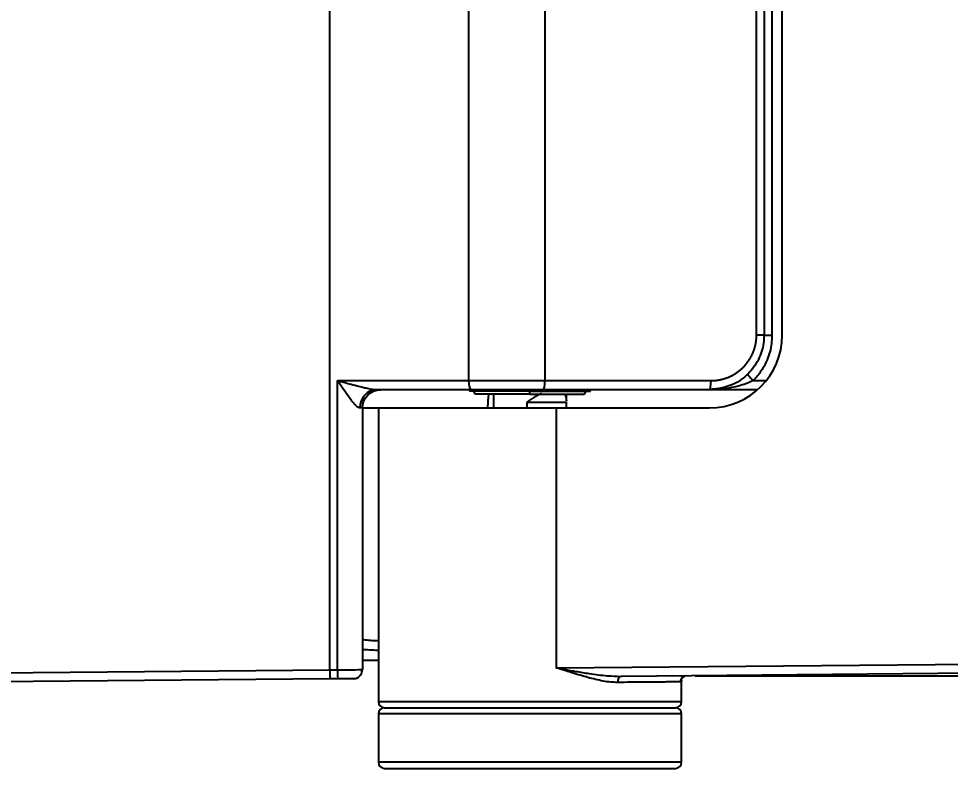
# Model space of a CAD drawing. Extents: x 612 to 6849, y -547 to 2005.
# Drawn here: x 4382.7 to 4536.4, y 1008.5 to 1132.2 of the extents above; entities that cross this region are included whole.
import ezdxf

# ---------------------------------------------------------------- set-up
doc = ezdxf.new("R2010")
doc.units = 0
doc.header["$LTSCALE"] = 20
doc.header["$MEASUREMENT"] = 0
doc.layers.get('0').update_dxf_attribs({"linetype": 'CONTINUOUS'})
doc.layers.get('DEFPOINTS').update_dxf_attribs({"linetype": 'CONTINUOUS'})
doc.layers.add('1', color=7, linetype='CONTINUOUS')
doc.styles.get("Standard").update_dxf_attribs({"font": 'NanumGothic.ttf'})
doc.dimstyles.get("Standard").update_dxf_attribs({"dimtxt": 2.7, "dimasz": 2.5, "dimexe": 1.5, "dimexo": 1.5, "dimgap": 1.5, "dimtad": 1, "dimdec": 0, "dimlfac": 10, "dimzin": 0, "dimdsep": 46, "dimtxsty": 'Standard', "dimcen": 0, "dimclrt": 2, "dimadec": 0, "dimazin": 0, "dimtfac": 1, "dimtdec": 0, "dimtmove": 0, "dimatfit": 3, "dimfxl": 0, "dimtolj": 1, "dimtzin": 0, "dimarcsym": 0})

# ---------------------------------------------------------------- blocks, each defined once
blk = doc.blocks.new('*D28')
at = {"color": 3, "lineweight": -2}
for p, q in [((4494.33, 1425.2), (5062.7, 1425.2)), ((5057.7, 1405.2), (5057.7, 1250.69)), ((5057.7, 1043.74), (5057.7, 1198.25)), ((4494.33, 1023.74), (5062.7, 1023.74))]:
    blk.add_line(p, q, dxfattribs=at)
at = {"color": 3}
for points in [[(5054.37, 1405.2), (5061.03, 1405.2), (5057.7, 1425.2)], [(5054.37, 1043.74), (5061.03, 1043.74), (5057.7, 1023.74)]]:
    blk.add_solid(points, dxfattribs=at)
at = {"layer": 'DEFPOINTS', "color": 0}
for p in [(4492.83, 1425.2), (4492.83, 1023.74), (5057.7, 1023.74)]:
    blk.add_point(p, dxfattribs=at)
at = {"color": 2, "insert": (5057.7, 1224.47), "char_height": 30, "attachment_point": 5}
blk.add_mtext('\\A1;400', dxfattribs=at)

msp = doc.modelspace()

# ---------------------------------------------------------------- linework, layer by layer
at = {"layer": '1', "color": 7, "linetype": 'Continuous'}
for p, q in [((4434.07, 1024.73), (4434.07, 1424.21)), ((4456.92, 1376.5), (4456.92, 1072.44)), ((4469.53, 1376.5), (4469.53, 1072.44)), ((4504.43, 1079.94), (4504.43, 1369)), ((4505.67, 1369), (4505.67, 1079.94)), ((4506.98, 1369), (4506.98, 1079.94)), ((4508.67, 1079.94), (4508.67, 1369)), ((4505.67, 1079.94), (4504.43, 1079.94)), ((4505.67, 1079.94), (4506.98, 1079.94)), ((4435.33, 1024.74), (4435.33, 1072.44)), ((4435.33, 1072.44), (4456.92, 1072.44)), ((4457.6, 1070.94), (4441.73, 1070.94)), ((4456.92, 1072.44), (4469.53, 1072.44)), ((4457.07, 1070.94), (4457.07, 1070.71)), ((4469.27, 1070.94), (4457.6, 1070.94)), ((4467.07, 1070.71), (4467.07, 1070.94)), ((4496.67, 1070.94), (4469.27, 1070.94)), ((4469.53, 1072.44), (4496.93, 1072.44)), ((4477.07, 1070.71), (4477.07, 1070.94)), ((4504.61, 1070.94), (4496.67, 1070.94)), ((4503.89, 1072.44), (4506.04, 1072.44)), ((4467.07, 1070.71), (4457.07, 1070.71)), ((4457.78, 1070.71), (4458.07, 1070.21)), ((4467.07, 1070.21), (4458.07, 1070.21)), ((4461.07, 1070.21), (4461.07, 1069.05)), ((4467.07, 1070.21), (4467.07, 1070.71)), ((4467.07, 1070.71), (4477.07, 1070.71)), ((4467.07, 1070.21), (4476.07, 1070.21)), ((4472.87, 1070.21), (4472.87, 1070.02)), ((4473.07, 1069.05), (4473.07, 1070.21)), ((4476.07, 1070.21), (4476.36, 1070.71)), ((4439.43, 1067.94), (4439.03, 1067.94)), ((4439.43, 1067.94), (4442.07, 1067.94)), ((4439.43, 1067.94), (4439.43, 1024.76)), ((4442.07, 1067.94), (4442.07, 1019.47)), ((4442.07, 1067.94), (4471.41, 1067.94)), ((4461.07, 1068.91), (4461.07, 1067.94)), ((4466.6, 1067.94), (4466.6, 1068.91)), ((4466.6, 1068.91), (4473.06, 1068.91)), ((4471.41, 1067.94), (4496.67, 1067.94)), ((4471.41, 1067.94), (4471.41, 1025.05)), ((4473.06, 1068.91), (4473.06, 1067.94)), ((4439.43, 1026.3), (4442.06, 1026.33)), ((4471.41, 1025.05), (4620.09, 1026.35)), ((4619.85, 1024.85), (4482.09, 1023.65)), ((4300.21, 1023.56), (4434.07, 1024.73)), ((4434.07, 1024.73), (4435.33, 1024.74)), ((4434.07, 1024.73), (4434.08, 1023.23)), ((4434.08, 1023.23), (4300.22, 1022.06)), ((4435.38, 1023.24), (4434.08, 1023.23)), ((4437.9, 1023.26), (4435.38, 1023.24)), ((4492.07, 1019.47), (4492.07, 1023.11)), ((4492.07, 1019.47), (4442.07, 1019.47)), ((4442.07, 1017.47), (4442.07, 1009.47)), ((4467.07, 1017.47), (4442.07, 1017.47)), ((4443.07, 1018.47), (4467.07, 1018.47)), ((4443.07, 1018.47), (4491.07, 1018.47)), ((4467.07, 1018.47), (4491.07, 1018.47)), ((4492.07, 1017.47), (4467.07, 1017.47)), ((4492.07, 1009.47), (4492.07, 1017.47)), ((4492.07, 1009.47), (4442.07, 1009.47)), ((4443.07, 1008.47), (4467.07, 1008.47)), ((4467.07, 1008.47), (4491.07, 1008.47))]:
    msp.add_line(p, q, dxfattribs=at)
for centre, radius, start, end in [((4496.67, 1079.94), 12, 270, 0), ((4437.93, 1024.76), 1.5, 345.4181, 0), ((4443.07, 1019.47), 1, 180, 270), ((4491.07, 1019.47), 1, 270, 0), ((4443.07, 1017.47), 1, 90, 180), ((4491.07, 1017.47), 1, 0, 90), ((4443.07, 1009.47), 1, 180, 270), ((4491.07, 1009.47), 1, 270, 0)]:
    msp.add_arc(centre, radius, start, end, dxfattribs=at)
at = {"layer": '1', "color": 7, "linetype": 'Continuous', "extrusion": (0, 0, -1)}
msp.add_arc((-4442.43, 1067.94), 3, 0, 90, dxfattribs=at)
at = {"layer": '1', "color": 7, "linetype": 'Continuous'}
for centre, major_axis, ratio, start_param, end_param in [((4504.02, 1072.44), (1.05, -1.07), 0.062513, 3.141593, 4.651215), ((4441.73, 1067.94), (0, 3), 0.89968, 0, 1.570796), ((4457.6, 1072.44), (0, -1.5), 0.456984, 4.712389, 6.283185), ((4469.27, 1072.44), (0, -1.5), 0.173648, 0, 1.570796), ((4496.67, 1072.44), (0, -1.5), 0.173648, 0, 1.570796), ((4460.61, 1067.94), (0, 3), 0.173648, 0.711939, 1.570796), ((4464.45, 1028.55), (-26.5, -0.23), 0.026185, 0.336358, 0.564953), ((4435.37, 1024.74), (0.01, -1.5), 0.025253, 4.712169, 6.283185), ((4482.1, 1022.65), (-0.009, 1), 0.578016, 0, 1.565752), ((4492.84, 1022.74), (0.009, -1), 0.991057, 3.141593, 4.70374)]:
    msp.add_ellipse(centre, major_axis=major_axis, ratio=ratio, start_param=start_param, end_param=end_param, dxfattribs=at)
for points, knots in [([(4505.67, 1079.94), (4505.65, 1079.49), (4505.61, 1078.58), (4505.29, 1077.23), (4504.76, 1075.91), (4504.02, 1074.67), (4502.74, 1073.18), (4500.4, 1071.43), (4498.04, 1071.12), (4496.67, 1070.94)], [0, 0, 0, 0, 0.095416, 0.193055, 0.292961, 0.395178, 0.499745, 0.710089, 1, 1, 1, 1]), ([(4506.98, 1079.94), (4506.96, 1079.48), (4506.93, 1078.56), (4506.65, 1077.19), (4506.13, 1075.66), (4505.28, 1073.99), (4504.35, 1072.96), (4503.89, 1072.44)], [0, 0, 0, 0, 0.166828, 0.332628, 0.500293, 0.750897, 1, 1, 1, 1]), ([(4439.03, 1067.94), (4438.95, 1067.96), (4438.76, 1068), (4438.4, 1068.29), (4438.02, 1068.69), (4437.6, 1069.19), (4437.03, 1069.94), (4436.3, 1070.99), (4435.69, 1071.91), (4435.37, 1072.39), (4435.33, 1072.44)], [0, 0, 0, 0, 0.082199, 0.175755, 0.285955, 0.384764, 0.500026, 0.735603, 0.972405, 1, 1, 1, 1]), ([(4435.33, 1072.44), (4435.98, 1072.27), (4437.06, 1071.97), (4438.44, 1071.62), (4439.42, 1071.37), (4440.26, 1071.17), (4441.05, 1071), (4441.53, 1070.96), (4441.73, 1070.94)], [0, 0, 0, 0, 0.297953, 0.500356, 0.635492, 0.750482, 0.894185, 1, 1, 1, 1]), ([(4503.89, 1072.44), (4503.58, 1072.3), (4502.89, 1071.99), (4501.69, 1071.59), (4500.24, 1071.24), (4498.53, 1070.99), (4497.32, 1070.96), (4496.67, 1070.94)], [0, 0, 0, 0, 0.133772, 0.300828, 0.501162, 0.734407, 1, 1, 1, 1]), ([(4439.43, 1029.81), (4439.46, 1029.79), (4439.5, 1029.75), (4439.86, 1029.69), (4440.41, 1029.63), (4441.13, 1029.58), (4441.79, 1029.54), (4442.19, 1029.52), (4442.26, 1029.52)], [0, 0, 0, 0, 0.205212, 0.403707, 0.595485, 0.780546, 0.958888, 1, 1, 1, 1]), ([(4471.41, 1025.05), (4472.49, 1024.86), (4474.31, 1024.52), (4477.12, 1024.07), (4479.61, 1023.72), (4481.33, 1023.67), (4482.09, 1023.65)], [0, 0, 0, 0, 0.295046, 0.500111, 0.780519, 1, 1, 1, 1]), ([(4481.52, 1022.65), (4481.14, 1022.66), (4480.36, 1022.68), (4478.74, 1022.92), (4476.64, 1023.44), (4474.57, 1024.05), (4472.82, 1024.61), (4471.93, 1024.89), (4471.41, 1025.05)], [0, 0, 0, 0, 0.120558, 0.250231, 0.499924, 0.750188, 0.851852, 1, 1, 1, 1]), ([(4435.33, 1024.74), (4436.4, 1024.75), (4437.46, 1024.75), (4438.99, 1024.76), (4439.43, 1024.76), (4439.43, 1024.76)], [0, 0, 0, 0, 0.5, 0.5, 1, 1, 1, 1]), ([(4437.9, 1023.26), (4438.09, 1023.28), (4438.37, 1023.31), (4438.62, 1023.43), (4438.7, 1023.48)], [0, 0, 0, 0, 0.661839, 1, 1, 1, 1]), ([(4438.5, 1023.37), (4438.64, 1023.43), (4438.9, 1023.59), (4439.19, 1023.93), (4439.35, 1024.34), (4439.37, 1024.62), (4439.35, 1024.76)], [0, 0, 0, 0, 0.250554, 0.50767, 0.760567, 1, 1, 1, 1]), ([(4491.84, 1022.74), (4491.72, 1022.74), (4491.46, 1022.74), (4490.78, 1022.73), (4489.87, 1022.73), (4488.7, 1022.71), (4487.29, 1022.7), (4485.61, 1022.69), (4483.7, 1022.67), (4482.25, 1022.66), (4481.52, 1022.65)], [0, 0, 0, 0, 0.115851, 0.234317, 0.355396, 0.479089, 0.605397, 0.734317, 0.865852, 1, 1, 1, 1]), ([(4492.07, 1023.08), (4492.07, 1023.05), (4492.06, 1022.93), (4492.01, 1022.78), (4491.9, 1022.76), (4491.84, 1022.74)], [0, 0, 0, 0, 0.142915, 0.587026, 1, 1, 1, 1])]:
    msp.add_open_spline(points, degree=3, knots=knots, dxfattribs=at)
for points in [[(4496.93, 1072.44), (4497.67, 1072.44), (4499.12, 1072.73), (4500.49, 1073.3), (4501.71, 1074.12), (4502.76, 1075.16), (4503.58, 1076.39), (4504.15, 1077.75), (4504.43, 1079.2), (4504.43, 1079.94)], [(4492.07, 1023.07), (4491.97, 1023.36), (4492.65, 1023.73)]]:
    msp.add_open_spline(points, degree=2, dxfattribs=at)
for points, weights in [([(4466.6, 1068.91), (4467.4, 1069.51), (4468.22, 1070.01), (4469.01, 1070.36)], [1, 0.953456376302, 0.9208554762, 0.902197299695]), ([(4472.87, 1070.02), (4473, 1069.75), (4473.07, 1069.43), (4473.07, 1069.06)], [1, 0.99388198869, 0.993163504579, 0.997844547667]), ([(4461.07, 1069.06), (4461.07, 1069.01), (4461.07, 1068.96), (4461.07, 1068.91)], [0.99784455433, 0.998467432343, 0.999185914233, 1])]:
    msp.add_rational_spline(points, weights, degree=3, dxfattribs=at)

# ---------------------------------------------------------------- dimensions: what is measured, and where the dimension line sits
dim = msp.add_linear_dim(base=(5057.7, 1023.74), p1=(4492.83, 1425.2), p2=(4492.83, 1023.74), angle=90, text='400', dimstyle='Standard', override={"dimtxt": 30, "dimasz": 20, "dimexe": 5, "dimgap": 10, "dimtih": 1, "dimtoh": 1, "dimlfac": 1, "dimzin": 12, "dimclrd": 3, "dimclre": 3, "dimazin": 2, "dimarcsym": 1})
dim.commit()
dim.dimension.update_dxf_attribs({"geometry": '*D28', "text_midpoint": (5057.7, 1224.47)})

doc.saveas('drawing.dxf')
